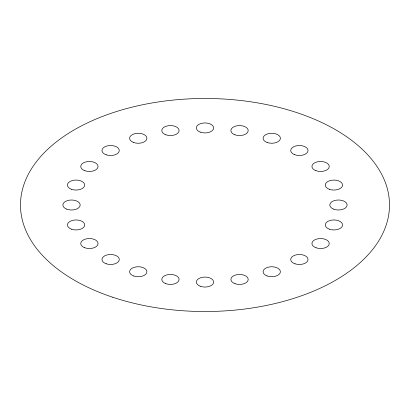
<?xml version="1.0" encoding="UTF-8"?>
<svg xmlns="http://www.w3.org/2000/svg" width="410" height="410" viewBox="0 0 410 410"><rect width="100%" height="100%" fill="white"/><g stroke="black" fill="none" stroke-linecap="round" stroke-linejoin="round"><path stroke-width="0.61" d="M112.75 297.25A184.5 106.518 0 0 0 389.5 205A184.5 106.518 0 0 0 112.75 112.75A184.5 106.518 0 0 0 112.75 297.25M294.534 154.647A8.651 4.992 0 0 0 308.007 150.865A8.651 4.992 0 0 0 295.6 146.016A8.651 4.992 0 0 0 294.534 154.647M267.238 142.526A8.651 4.992 0 0 0 280.384 138.38A8.651 4.992 0 0 0 267.592 133.88A8.651 4.992 0 0 0 267.238 142.526M234.868 134.767A8.651 4.992 0 0 0 248.183 130.8A8.651 4.992 0 0 0 235.581 126.126A8.651 4.992 0 0 0 234.868 134.767M200.152 132.076A8.651 4.992 0 0 0 213.625 128.294A8.651 4.992 0 0 0 201.223 123.446A8.651 4.992 0 0 0 200.152 132.076M165.953 134.828A8.651 4.992 0 0 0 179.098 130.682A8.651 4.992 0 0 0 166.311 126.183A8.651 4.992 0 0 0 165.953 134.828M133.588 142.465A8.651 4.992 0 0 0 146.903 138.503A8.651 4.992 0 0 0 134.301 133.824A8.651 4.992 0 0 0 133.588 142.465M106.298 154.837A8.651 4.992 0 0 0 119.269 150.511A8.651 4.992 0 0 0 106.298 146.185A8.651 4.992 0 0 0 106.298 154.837M84.906 170.734A8.651 4.992 0 0 0 98.051 166.588A8.651 4.992 0 0 0 85.265 162.088A8.651 4.992 0 0 0 84.906 170.734M71.396 189.256A8.651 4.992 0 0 0 84.711 185.294A8.651 4.992 0 0 0 72.109 180.615A8.651 4.992 0 0 0 71.396 189.256M66.676 209.136A8.651 4.992 0 0 0 80.15 205.359A8.651 4.992 0 0 0 67.747 200.51A8.651 4.992 0 0 0 66.676 209.136M71.571 229.21A8.651 4.992 0 0 0 84.721 225.064A8.651 4.992 0 0 0 71.929 220.565A8.651 4.992 0 0 0 71.571 229.21M84.732 247.732A8.651 4.992 0 0 0 98.046 243.765A8.651 4.992 0 0 0 85.444 239.091A8.651 4.992 0 0 0 84.732 247.732M106.298 263.814A8.651 4.992 0 0 0 119.269 259.489A8.651 4.992 0 0 0 106.298 255.163A8.651 4.992 0 0 0 106.298 263.814M133.762 276.002A8.651 4.992 0 0 0 146.908 271.856A8.651 4.992 0 0 0 134.116 267.356A8.651 4.992 0 0 0 133.762 276.002M165.778 283.633A8.651 4.992 0 0 0 179.093 279.671A8.651 4.992 0 0 0 166.491 274.997A8.651 4.992 0 0 0 165.778 283.633M200.152 286.195A8.651 4.992 0 0 0 213.625 282.418A8.651 4.992 0 0 0 201.223 277.57A8.651 4.992 0 0 0 200.152 286.195M235.043 283.699A8.651 4.992 0 0 0 248.193 279.553A8.651 4.992 0 0 0 235.401 275.054A8.651 4.992 0 0 0 235.043 283.699M267.064 275.935A8.651 4.992 0 0 0 280.373 271.973A8.651 4.992 0 0 0 267.776 267.299A8.651 4.992 0 0 0 267.064 275.935M295.056 263.814A8.651 4.992 0 0 0 308.028 259.489A8.651 4.992 0 0 0 295.056 255.163A8.651 4.992 0 0 0 295.056 263.814M316.089 247.794A8.651 4.992 0 0 0 329.24 243.648A8.651 4.992 0 0 0 316.448 239.148A8.651 4.992 0 0 0 316.089 247.794M329.25 229.144A8.651 4.992 0 0 0 342.565 225.182A8.651 4.992 0 0 0 329.963 220.508A8.651 4.992 0 0 0 329.25 229.144M333.627 209.136A8.651 4.992 0 0 0 347.101 205.359A8.651 4.992 0 0 0 334.693 200.51A8.651 4.992 0 0 0 333.627 209.136M329.425 189.317A8.651 4.992 0 0 0 342.57 185.176A8.651 4.992 0 0 0 329.784 180.672A8.651 4.992 0 0 0 329.425 189.317M315.915 170.668A8.651 4.992 0 0 0 329.23 166.706A8.651 4.992 0 0 0 316.628 162.032A8.651 4.992 0 0 0 315.915 170.668"/></g></svg>
